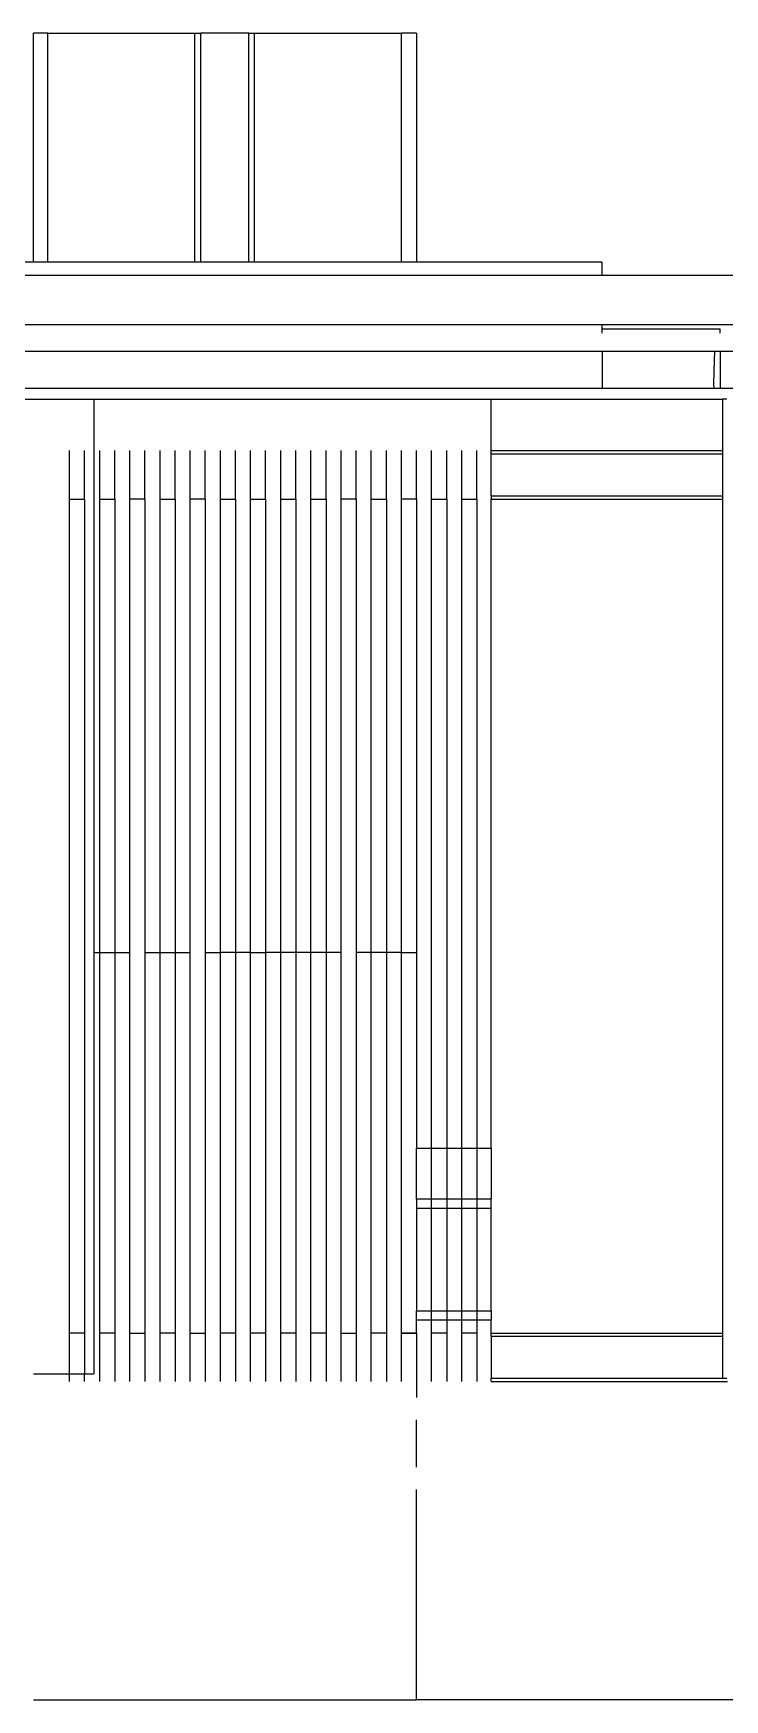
# Model space of a CAD drawing. Header units: millimetres. Extents: x 90964 to 877642, y 656808 to 1438307.
# Drawn here: x 827269 to 827498, y 1258420 to 1258973 of the extents above; entities that cross this region are included whole.
import ezdxf

# ---------------------------------------------------------------- set-up
doc = ezdxf.new("R2010")
doc.units = ezdxf.units.MM
doc.header["$LTSCALE"] = 300
doc.layers.add('SectionCutEdges', color=7, linetype='Continuous')

msp = doc.modelspace()

# ---------------------------------------------------------------- linework, layer by layer
at = {"color": 251}
for p, q in [((827269.15, 1258896.72), (827269.15, 1258972.62)), ((827273.9, 1258972.62), (827269.15, 1258972.62)), ((827273.9, 1258972.62), (827322.65, 1258972.62)), ((827273.9, 1258896.72), (827273.9, 1258972.62)), ((827322.65, 1258896.72), (827322.65, 1258972.62)), ((827322.65, 1258972.62), (827324.71, 1258972.62)), ((827324.71, 1258896.72), (827324.71, 1258972.62)), ((827340.59, 1258972.62), (827324.71, 1258972.62)), ((827340.59, 1258896.72), (827340.59, 1258972.62)), ((827340.59, 1258972.62), (827342.4, 1258972.62)), ((827342.4, 1258972.62), (827391.15, 1258972.62)), ((827342.4, 1258896.72), (827342.4, 1258972.62)), ((827391.15, 1258896.72), (827391.15, 1258972.62)), ((827396.15, 1258972.62), (827391.15, 1258972.62)), ((827396.15, 1258972.62), (827396.15, 1258896.72)), ((827269.15, 1258896.72), (827203.65, 1258896.72)), ((827273.9, 1258896.72), (827269.15, 1258896.72)), ((827322.65, 1258896.72), (827273.9, 1258896.72)), ((827324.71, 1258896.72), (827322.65, 1258896.72)), ((827340.59, 1258896.72), (827324.71, 1258896.72)), ((827342.4, 1258896.72), (827340.59, 1258896.72)), ((827391.15, 1258896.72), (827342.4, 1258896.72)), ((827396.15, 1258896.72), (827391.15, 1258896.72)), ((827457.65, 1258896.72), (827396.15, 1258896.72)), ((827457.65, 1258892.22), (827457.65, 1258896.72)), ((827457.65, 1258874.56), (827457.65, 1258876.03)), ((827457.65, 1258874.56), (827496.78, 1258874.56)), ((827457.65, 1258873.18), (827457.65, 1258874.56)), ((827496.78, 1258873.18), (827496.78, 1258874.56)), ((827457.65, 1258867.03), (827203.65, 1258867.03)), ((827494.94, 1258867.03), (827457.65, 1258867.03)), ((827457.65, 1258867.03), (827457.65, 1258854.72)), ((827494.77, 1258863.94), (827494.67, 1258860.33)), ((827494.94, 1258867.03), (827494.77, 1258863.94)), ((827496.78, 1258867.03), (827494.94, 1258867.03)), ((827686.79, 1258867.03), (827496.78, 1258867.03)), ((827496.78, 1258867.03), (827496.78, 1258854.72)), ((827494.67, 1258860.33), (827494.63, 1258856.45)), ((827494.63, 1258856.45), (827494.65, 1258854.72)), ((827289.15, 1258851.22), (827289.15, 1258667.62)), ((827420.84, 1258834.19), (827420.84, 1258851.22)), ((827281.15, 1258818.1), (827281.15, 1258834.19)), ((827286.15, 1258818.1), (827286.15, 1258834.19)), ((827291.15, 1258818.1), (827291.15, 1258834.19)), ((827296.15, 1258818.1), (827296.15, 1258834.19)), ((827301.15, 1258818.1), (827301.15, 1258834.19)), ((827306.15, 1258818.1), (827306.15, 1258834.19)), ((827311.15, 1258818.1), (827311.15, 1258834.19)), ((827316.15, 1258818.1), (827316.15, 1258834.19)), ((827321.15, 1258818.1), (827321.15, 1258834.19)), ((827326.15, 1258818.1), (827326.15, 1258834.19)), ((827331.15, 1258818.1), (827331.15, 1258834.19)), ((827336.15, 1258818.1), (827336.15, 1258834.19)), ((827341.15, 1258818.1), (827341.15, 1258834.19)), ((827346.15, 1258818.1), (827346.15, 1258834.19)), ((827351.15, 1258818.1), (827351.15, 1258834.19)), ((827356.15, 1258818.1), (827356.15, 1258834.19)), ((827361.15, 1258818.1), (827361.15, 1258834.19)), ((827366.15, 1258818.1), (827366.15, 1258834.19)), ((827371.15, 1258818.1), (827371.15, 1258834.19)), ((827376.15, 1258818.1), (827376.15, 1258834.19)), ((827381.15, 1258818.1), (827381.15, 1258834.19)), ((827386.15, 1258818.1), (827386.15, 1258834.19)), ((827391.15, 1258818.13), (827391.15, 1258834.19)), ((827396.15, 1258818.13), (827396.15, 1258834.19)), ((827401.15, 1258818.1), (827401.15, 1258834.19)), ((827406.15, 1258818.1), (827406.15, 1258834.19)), ((827411.15, 1258818.1), (827411.15, 1258834.19)), ((827416.15, 1258818.1), (827416.15, 1258834.19)), ((827420.84, 1258833.13), (827420.84, 1258834.19)), ((827420.84, 1258834.19), (827497.53, 1258834.19)), ((827420.84, 1258833.13), (827497.53, 1258833.13)), ((827420.84, 1258819.16), (827420.84, 1258833.13)), ((827281.15, 1258541.34), (827281.15, 1258818.1)), ((827281.15, 1258818.1), (827286.15, 1258818.1)), ((827286.15, 1258818.1), (827286.15, 1258541.34)), ((827291.15, 1258818.1), (827296.15, 1258818.1)), ((827291.15, 1258667.62), (827291.15, 1258818.1)), ((827296.15, 1258818.1), (827296.15, 1258667.62)), ((827306.15, 1258818.1), (827301.15, 1258818.1)), ((827301.15, 1258667.62), (827301.15, 1258818.1)), ((827306.15, 1258818.1), (827306.15, 1258667.62)), ((827311.15, 1258818.1), (827316.15, 1258818.1)), ((827311.15, 1258667.62), (827311.15, 1258818.1)), ((827316.15, 1258818.1), (827316.15, 1258667.62)), ((827326.15, 1258818.1), (827321.15, 1258818.1)), ((827321.15, 1258667.62), (827321.15, 1258818.1)), ((827326.15, 1258818.1), (827326.15, 1258667.62)), ((827331.15, 1258818.1), (827336.15, 1258818.1)), ((827331.15, 1258667.62), (827331.15, 1258818.1)), ((827336.15, 1258818.1), (827336.15, 1258667.62)), ((827341.15, 1258818.1), (827346.15, 1258818.1)), ((827341.15, 1258667.62), (827341.15, 1258818.1)), ((827346.15, 1258818.1), (827346.15, 1258667.62)), ((827351.15, 1258818.1), (827356.15, 1258818.1)), ((827351.15, 1258667.62), (827351.15, 1258818.1)), ((827356.15, 1258818.1), (827356.15, 1258667.62)), ((827361.15, 1258818.1), (827366.15, 1258818.1)), ((827361.15, 1258667.62), (827361.15, 1258818.1)), ((827366.15, 1258818.1), (827366.15, 1258667.62)), ((827376.15, 1258818.1), (827371.15, 1258818.1)), ((827371.15, 1258667.62), (827371.15, 1258818.1)), ((827376.15, 1258818.1), (827376.15, 1258667.62)), ((827381.15, 1258818.1), (827386.15, 1258818.1)), ((827381.15, 1258667.62), (827381.15, 1258818.1)), ((827386.15, 1258818.1), (827386.15, 1258667.62)), ((827391.15, 1258818.13), (827396.15, 1258818.13)), ((827391.15, 1258818.1), (827391.15, 1258818.13)), ((827396.15, 1258818.1), (827391.15, 1258818.1)), ((827391.15, 1258667.62), (827391.15, 1258818.1)), ((827396.15, 1258818.13), (827396.15, 1258818.1)), ((827396.15, 1258818.1), (827396.15, 1258667.62)), ((827401.15, 1258818.1), (827406.15, 1258818.1)), ((827401.15, 1258602.72), (827401.15, 1258818.1)), ((827406.15, 1258818.1), (827406.15, 1258602.72)), ((827411.15, 1258818.1), (827416.15, 1258818.1)), ((827411.15, 1258602.72), (827411.15, 1258818.1)), ((827416.15, 1258818.1), (827416.15, 1258602.72)), ((827420.84, 1258819.16), (827497.53, 1258819.16)), ((827420.84, 1258819.16), (827420.84, 1258818.1)), ((827420.84, 1258818.1), (827497.53, 1258818.1)), ((827420.84, 1258602.72), (827420.84, 1258818.1)), ((827289.15, 1258667.62), (827289.15, 1258527.81)), ((827289.15, 1258667.62), (827291.15, 1258667.62)), ((827291.15, 1258541.34), (827291.15, 1258667.62)), ((827291.15, 1258667.62), (827296.15, 1258667.62)), ((827296.15, 1258667.62), (827296.15, 1258541.34)), ((827296.15, 1258667.62), (827301.15, 1258667.62)), ((827301.15, 1258541.34), (827301.15, 1258667.62)), ((827306.15, 1258667.62), (827306.15, 1258541.34)), ((827306.15, 1258667.62), (827311.15, 1258667.62)), ((827311.15, 1258541.34), (827311.15, 1258667.62)), ((827311.15, 1258667.62), (827316.15, 1258667.62)), ((827316.15, 1258667.62), (827316.15, 1258541.34)), ((827316.15, 1258667.62), (827321.15, 1258667.62)), ((827321.15, 1258541.34), (827321.15, 1258667.62)), ((827326.15, 1258667.62), (827326.15, 1258541.34)), ((827326.15, 1258667.62), (827331.15, 1258667.62)), ((827331.15, 1258541.34), (827331.15, 1258667.62)), ((827336.15, 1258667.62), (827331.15, 1258667.62)), ((827336.15, 1258667.62), (827336.15, 1258541.34)), ((827341.15, 1258667.62), (827336.15, 1258667.62)), ((827341.15, 1258541.34), (827341.15, 1258667.62)), ((827341.15, 1258667.62), (827346.15, 1258667.62)), ((827346.15, 1258667.62), (827346.15, 1258541.34)), ((827351.15, 1258667.62), (827346.15, 1258667.62)), ((827351.15, 1258541.34), (827351.15, 1258667.62)), ((827356.15, 1258667.62), (827351.15, 1258667.62)), ((827356.15, 1258667.62), (827356.15, 1258541.34)), ((827361.15, 1258667.62), (827356.15, 1258667.62)), ((827361.15, 1258541.34), (827361.15, 1258667.62)), ((827366.15, 1258667.62), (827361.15, 1258667.62)), ((827366.15, 1258667.62), (827366.15, 1258541.34)), ((827371.15, 1258667.62), (827366.15, 1258667.62)), ((827371.15, 1258541.34), (827371.15, 1258667.62)), ((827376.15, 1258667.62), (827376.15, 1258541.34)), ((827381.15, 1258667.62), (827376.15, 1258667.62)), ((827381.15, 1258541.34), (827381.15, 1258667.62)), ((827386.15, 1258667.62), (827381.15, 1258667.62)), ((827386.15, 1258667.62), (827386.15, 1258541.34)), ((827391.15, 1258667.62), (827386.15, 1258667.62)), ((827391.15, 1258541.34), (827391.15, 1258667.62)), ((827391.15, 1258667.62), (827396.15, 1258667.62)), ((827396.15, 1258667.62), (827396.15, 1258602.72)), ((827396.15, 1258585.77), (827396.15, 1258602.72)), ((827396.15, 1258602.72), (827401.15, 1258602.72)), ((827401.15, 1258585.77), (827401.15, 1258602.72)), ((827401.15, 1258602.72), (827406.15, 1258602.72)), ((827406.15, 1258602.72), (827406.15, 1258585.77)), ((827406.15, 1258602.72), (827411.15, 1258602.72)), ((827411.15, 1258585.77), (827411.15, 1258602.72)), ((827411.15, 1258602.72), (827416.15, 1258602.72)), ((827416.15, 1258602.72), (827416.15, 1258585.77)), ((827416.15, 1258602.72), (827420.84, 1258602.72)), ((827420.84, 1258602.72), (827420.84, 1258585.77)), ((827401.15, 1258585.77), (827396.15, 1258585.77)), ((827396.15, 1258585.77), (827396.15, 1258582.77)), ((827406.15, 1258585.77), (827401.15, 1258585.77)), ((827401.15, 1258582.77), (827401.15, 1258585.77)), ((827411.15, 1258585.77), (827406.15, 1258585.77)), ((827406.15, 1258585.77), (827406.15, 1258582.77)), ((827411.15, 1258582.77), (827411.15, 1258585.77)), ((827416.15, 1258585.77), (827411.15, 1258585.77)), ((827416.15, 1258585.77), (827416.15, 1258582.77)), ((827420.84, 1258585.77), (827416.15, 1258585.77)), ((827420.84, 1258582.77), (827420.84, 1258585.77)), ((827396.15, 1258582.77), (827401.15, 1258582.77)), ((827396.15, 1258582.77), (827396.15, 1258548.76)), ((827401.15, 1258548.76), (827401.15, 1258582.77)), ((827401.15, 1258582.77), (827406.15, 1258582.77)), ((827406.15, 1258582.77), (827411.15, 1258582.77)), ((827406.15, 1258582.77), (827406.15, 1258548.76)), ((827411.15, 1258548.76), (827411.15, 1258582.77)), ((827411.15, 1258582.77), (827416.15, 1258582.77)), ((827416.15, 1258582.77), (827416.15, 1258548.76)), ((827416.15, 1258582.77), (827420.84, 1258582.77)), ((827420.84, 1258548.76), (827420.84, 1258582.77)), ((827396.15, 1258545.76), (827396.15, 1258548.76)), ((827396.15, 1258548.76), (827401.15, 1258548.76)), ((827401.15, 1258545.76), (827401.15, 1258548.76)), ((827401.15, 1258548.76), (827406.15, 1258548.76)), ((827406.15, 1258548.76), (827406.15, 1258545.76)), ((827406.15, 1258548.76), (827411.15, 1258548.76)), ((827411.15, 1258545.76), (827411.15, 1258548.76)), ((827411.15, 1258548.76), (827416.15, 1258548.76)), ((827416.15, 1258548.76), (827416.15, 1258545.76)), ((827416.15, 1258548.76), (827420.84, 1258548.76)), ((827420.84, 1258548.76), (827420.84, 1258545.76)), ((827286.15, 1258541.34), (827281.15, 1258541.34)), ((827281.15, 1258527.81), (827281.15, 1258541.34)), ((827286.15, 1258541.34), (827286.15, 1258527.81)), ((827296.15, 1258541.34), (827291.15, 1258541.34)), ((827291.15, 1258525.25), (827291.15, 1258541.34)), ((827296.15, 1258541.34), (827296.15, 1258525.25)), ((827301.15, 1258541.34), (827306.15, 1258541.34)), ((827301.15, 1258525.25), (827301.15, 1258541.34)), ((827306.15, 1258541.34), (827306.15, 1258525.25)), ((827316.15, 1258541.34), (827311.15, 1258541.34)), ((827311.15, 1258525.25), (827311.15, 1258541.34)), ((827316.15, 1258541.34), (827316.15, 1258525.25)), ((827321.15, 1258541.34), (827326.15, 1258541.34)), ((827321.15, 1258525.25), (827321.15, 1258541.34)), ((827326.15, 1258541.34), (827326.15, 1258525.25)), ((827336.15, 1258541.34), (827331.15, 1258541.34)), ((827331.15, 1258525.25), (827331.15, 1258541.34)), ((827336.15, 1258541.34), (827336.15, 1258525.25)), ((827346.15, 1258541.34), (827341.15, 1258541.34)), ((827341.15, 1258525.25), (827341.15, 1258541.34)), ((827346.15, 1258541.34), (827346.15, 1258525.25)), ((827356.15, 1258541.34), (827351.15, 1258541.34)), ((827351.15, 1258525.25), (827351.15, 1258541.34)), ((827356.15, 1258541.34), (827356.15, 1258525.25)), ((827366.15, 1258541.34), (827361.15, 1258541.34)), ((827361.15, 1258525.25), (827361.15, 1258541.34)), ((827366.15, 1258541.34), (827366.15, 1258525.25)), ((827371.15, 1258541.34), (827376.15, 1258541.34)), ((827371.15, 1258525.25), (827371.15, 1258541.34)), ((827376.15, 1258541.34), (827376.15, 1258525.25)), ((827386.15, 1258541.34), (827381.15, 1258541.34)), ((827381.15, 1258525.25), (827381.15, 1258541.34)), ((827386.15, 1258541.34), (827386.15, 1258525.25)), ((827391.15, 1258541.34), (827396.15, 1258541.34)), ((827391.15, 1258541.31), (827391.15, 1258541.34)), ((827396.15, 1258541.31), (827391.15, 1258541.31)), ((827391.15, 1258525.25), (827391.15, 1258541.31)), ((827396.15, 1258541.34), (827396.15, 1258545.76)), ((827396.15, 1258545.76), (827401.15, 1258545.76)), ((827396.15, 1258541.34), (827396.15, 1258541.31)), ((827396.15, 1258541.31), (827396.15, 1258519.98)), ((827401.15, 1258541.34), (827401.15, 1258545.76)), ((827401.15, 1258545.76), (827406.15, 1258545.76)), ((827406.15, 1258541.34), (827401.15, 1258541.34)), ((827401.15, 1258525.25), (827401.15, 1258541.34)), ((827406.15, 1258545.76), (827406.15, 1258541.34)), ((827406.15, 1258545.76), (827411.15, 1258545.76)), ((827406.15, 1258541.34), (827406.15, 1258525.25)), ((827411.15, 1258541.34), (827411.15, 1258545.76)), ((827411.15, 1258545.76), (827416.15, 1258545.76)), ((827416.15, 1258541.34), (827411.15, 1258541.34)), ((827411.15, 1258525.25), (827411.15, 1258541.34)), ((827416.15, 1258545.76), (827416.15, 1258541.34)), ((827416.15, 1258545.76), (827420.84, 1258545.76)), ((827416.15, 1258541.34), (827416.15, 1258525.25)), ((827420.84, 1258541.34), (827420.84, 1258545.76)), ((827420.84, 1258541.34), (827497.53, 1258541.34)), ((827420.84, 1258540.28), (827420.84, 1258541.34)), ((827420.84, 1258540.28), (827497.53, 1258540.28)), ((827420.84, 1258540.28), (827420.84, 1258526.31)), ((827269.15, 1258527.81), (827281.15, 1258527.81)), ((827281.15, 1258527.81), (827286.15, 1258527.81)), ((827281.15, 1258525.25), (827281.15, 1258527.81)), ((827286.15, 1258527.81), (827289.15, 1258527.81)), ((827286.15, 1258525.25), (827286.15, 1258527.81)), ((827420.84, 1258525.25), (827420.84, 1258526.31)), ((827497.53, 1258526.31), (827420.84, 1258526.31)), ((827420.84, 1258525.25), (827499.24, 1258525.25)), ((827396.15, 1258496.82), (827396.15, 1258512.62)), ((827396.15, 1258419.72), (827396.15, 1258489.46)), ((827269.15, 1258419.72), (827396.15, 1258419.72)), ((827672.65, 1258419.72), (827396.15, 1258419.72))]:
    msp.add_line(p, q, dxfattribs=at)
at = {"layer": 'SectionCutEdges', "color": 251}
for p, q in [((827457.65, 1258892.22), (827203.65, 1258892.22)), ((827666.15, 1258892.22), (827457.65, 1258892.22)), ((827203.65, 1258876.03), (827457.65, 1258876.03)), ((827457.65, 1258876.03), (827666.15, 1258876.03)), ((827457.65, 1258854.72), (827203.65, 1258854.72)), ((827204.65, 1258851.22), (827289.15, 1258851.22)), ((827289.15, 1258851.22), (827420.84, 1258851.22)), ((827420.84, 1258851.22), (827497.53, 1258851.22)), ((827494.65, 1258854.72), (827457.65, 1258854.72)), ((827496.78, 1258854.72), (827494.65, 1258854.72)), ((827682.31, 1258854.72), (827496.78, 1258854.72)), ((827499.03, 1258851.22), (827497.53, 1258851.22)), ((827497.53, 1258851.22), (827497.53, 1258834.19)), ((827497.53, 1258834.19), (827497.53, 1258833.13)), ((827497.53, 1258833.13), (827497.53, 1258819.16)), ((827497.53, 1258819.16), (827497.53, 1258818.1)), ((827497.53, 1258818.1), (827497.53, 1258541.34)), ((827497.53, 1258541.34), (827497.53, 1258540.28)), ((827497.53, 1258540.28), (827497.53, 1258526.31)), ((827499.03, 1258526.31), (827497.53, 1258526.31))]:
    msp.add_line(p, q, dxfattribs=at)

doc.saveas('drawing.dxf')
